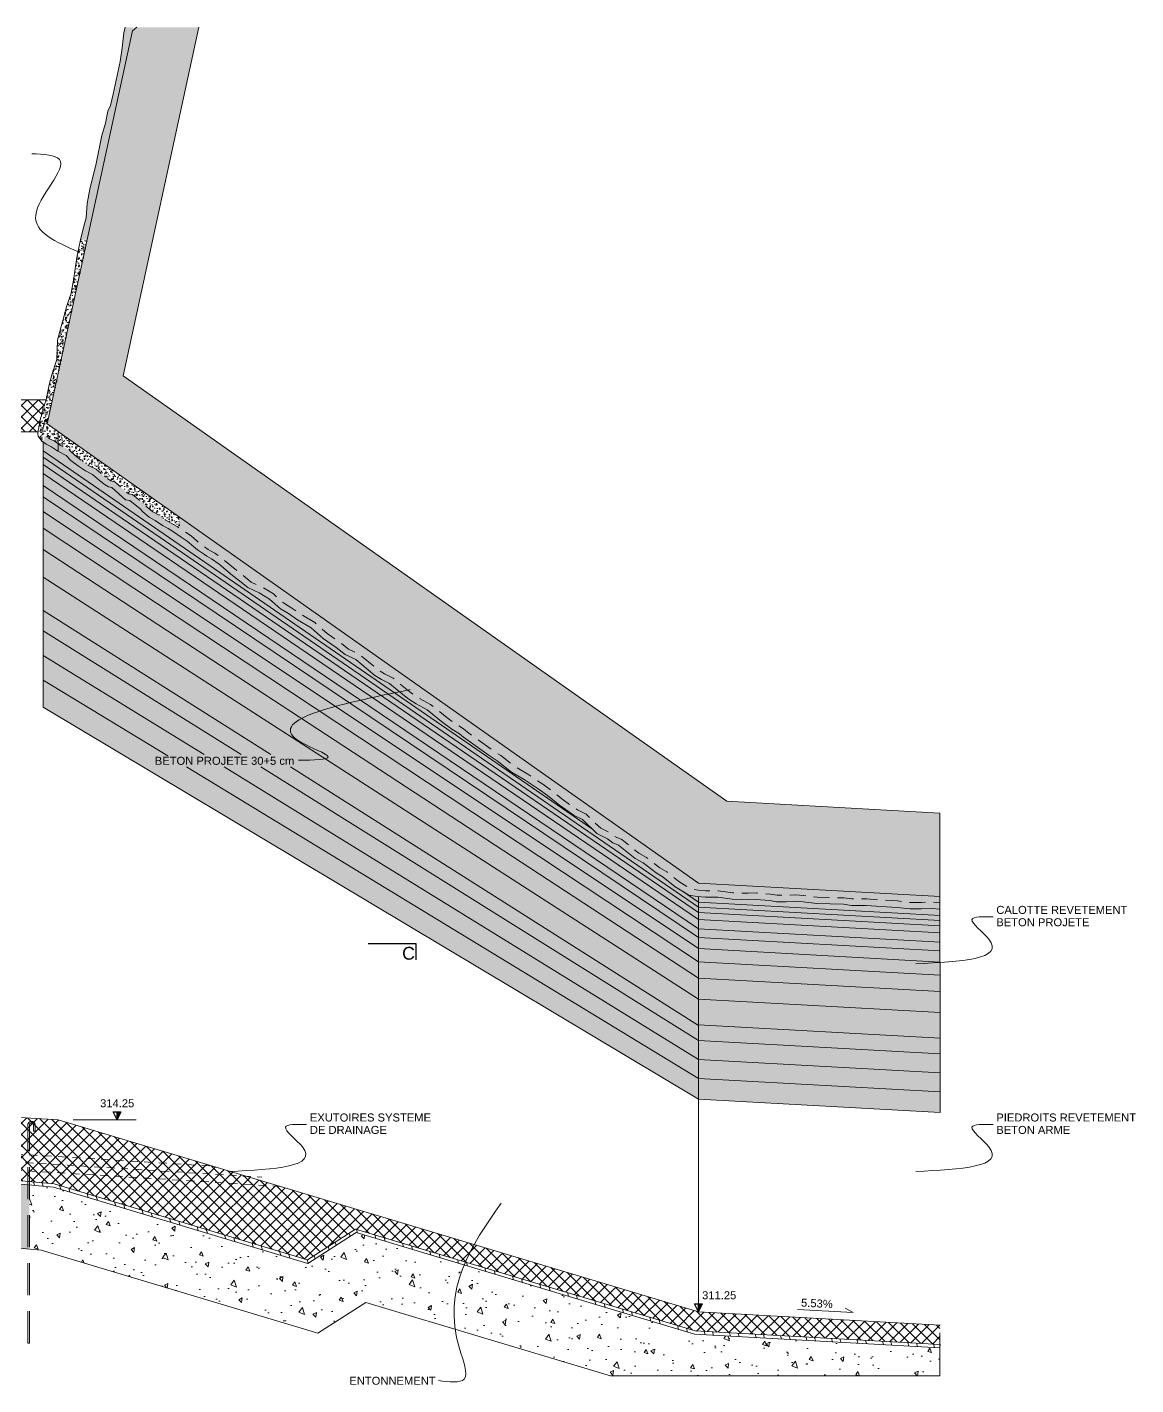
# Model space of a CAD drawing. Header units: millimetres. Extents: x 146.9 to 184.5, y 91.3 to 112.8.
# Drawn here: x 167.15 to 184.46, y 91.6 to 112.8 of the extents above; entities that cross this region are included whole.
import ezdxf
from ezdxf.enums import TextEntityAlignment as Align

# ---------------------------------------------------------------- set-up
doc = ezdxf.new("R2010")
doc.units = ezdxf.units.MM
for name, pattern in [('TRATTEGGIATA', [0.75, 0.5, -0.25]), ('TRATTEGGIATA2', [0.375, 0.25, -0.125]), ('TRATTOPUNTO2', [0.5, 0.25, -0.125, 0, -0.125])]:
    doc.linetypes.add(name, pattern=pattern)
for name, color, linetype in [('Ancoraggi', 3, 'Continuous'), ('coordinate', 2, 'Continuous'), ('LIN010CO', 2, 'Continuous'), ('LIN018CO', 6, 'Continuous'), ('LIN025CO', 7, 'Continuous'), ('LIN035CO', 1, 'Continuous'), ('LIN050CO', 3, 'Continuous'), ('LIN07CO', 4, 'Continuous'), ('TEXT035', 1, 'Continuous'), ('TEXT050', 3, 'Continuous'), ('TRATTEGGI', 2, 'Continuous')]:
    doc.layers.add(name, color=color, linetype=linetype)
doc.layers.add('BORDI TRATTEGGI', color=5, linetype='Continuous', plot=False)
doc.styles.add('ARIAL', font='arial.ttf')
doc.linetypes.add('ROCK', pattern='A,0.25,-0.18,["<",Standard,S=0.18,R=90,X=0,Y=-0.09],0,["-",Standard,S=0.18,R=45,X=-0.111213,Y=-0.238491],0.25', length=0.68)
pattern_1 = [(127.5, (136.34361, 129.699285), (-0.07707295, -0.002519734), [0, -0.0608, 0, -0.068, 0, -0.065]), (97.5, (136.34361, 129.69928), (-0.11288584, 0.07079107), [0, -0.0328, 0, -0.0548, 0, -0.021]), (57.5, (136.34361, 129.650085), (-0.00022636, 0.124565674), [0, -0.02, 0, -0.072, 0, -0.094]), (47.5, (136.34361, 129.65008), (-0.03510702, 0.12024506), [0, -0.01, 0, -0.0472, 0, -0.054])]
pattern_2 = [(291.5489, (135.3516, 129.6993), (-0.396882, -0.600737), [0.075, -0.825]), (236.5489, (135.3516, 129.6993), (0.727448, -0.236357), [0.06, -0.66]), (342.0003, (135.3185, 129.6492), (0.330565, -0.837094), [0.06374, -0.701142]), (287.7331, (135.52744, 129.604), (-0.653971, -0.85949), [0.1125, -1.2375]), (338.1845, (135.4729, 129.5324), (0.411187, -1.285856), [0.09561, -1.051713]), (232.7331, (135.5274, 129.604), (0.411188, -1.285856), [0.09, -0.99]), (262.5489, (135.43584, 129.5399), (-0.638364, -0.333004), [0.075, -0.825]), (207.5489, (135.43584, 129.5399), (0.521652, -0.559396), [0.06, -0.66]), (313.0003, (135.38265, 129.51215), (-0.116712, -0.8924), [0.06374, -0.701142]), (279.0489, (135.3516, 129.69928), (0.2868953, -0.1692846), [0, -0.652, 0, -0.67, 0, -0.6625]), (249.0489, (135.3516, 129.6993), (0.2214478, -0.419198), [0, -0.382, 0, -0.637, 0, -0.2525]), (209.0489, (135.45784, 129.89535), (-0.2741482, -0.4586043), [0, -0.25, 0, -0.78, 0, -1.035]), (199.0489, (135.5055, 129.98327), (-0.18982, -0.5604422), [0, -0.325, 0, -0.518, 0, -0.735])]

# ---------------------------------------------------------------- blocks, each defined once
blk = doc.blocks.new('LIVELLI1')
at = {"layer": 'LIN018CO'}
blk.add_solid([(0, 0.25), (0, 0), (0.125, 0.25)], dxfattribs=at)
at = {"layer": 'LIN035CO'}
for p, q in [((-0.125, 0.25), (0.125, 0.25)), ((0, 0), (-0.125, 0.25)), ((0, 0), (0, 0.25)), ((0, 0), (0.125, 0.25))]:
    blk.add_line(p, q, dxfattribs=at)
at = {"layer": 'TEXT035', "style": 'ARIAL'}
blk.add_attdef('VALORE', text='', height=0.25, dxfattribs=at).set_placement((0, 0.395), align=Align.CENTER)
blk = doc.blocks.new('SEZ7')
at = {"layer": 'LIN07CO'}
for p, q in [((1.5, 0), (0, 0)), ((1.5, -0.5), (1.5, 0))]:
    blk.add_line(p, q, dxfattribs=at)
at = {"layer": 'TEXT050', "style": 'ARIAL'}
blk.add_attdef('NOME_SEZIONE', text='', height=0.4, dxfattribs=at).set_placement((1.265, -0.294), align=Align.MIDDLE)

msp = doc.modelspace()

# ---------------------------------------------------------------- hatches: boundary and pattern name
at = {"layer": 'LIN010CO', "lineweight": 0, "ltscale": 0.5}
h = msp.add_hatch(dxfattribs=at)
h.set_pattern_fill('ANSI37', color=256, angle=69.8819, style=0)
h.set_pattern_definition([(135, (134.70786, 89.84937), (-0.08838835, -0.08838835), []), (225, (134.70786, 89.84937), (0.08838835, -0.08838835), [])])
edge = h.paths.add_edge_path()
edge.add_ellipse((152.015, 101.484), major_axis=(-0.758, 0), ratio=0.92388, start_angle=224.4153, end_angle=270)
edge.add_line((152.015, 102.184), (152.015, 99.971))
edge.add_line((152.015, 99.971), (152.123, 100.051))
edge.add_line((152.123, 100.051), (152.123, 101.484))
edge.add_line((152.123, 101.484), (152.556, 101.774))
edge.add_line((152.556, 101.774), (152.556, 101.974))
edge = h.paths.add_edge_path()
edge.add_ellipse((152.015, 101.484), major_axis=(-0.758, 0), ratio=0.92388, start_angle=270, end_angle=274.3656)
edge.add_ellipse((152.015, 101.484), major_axis=(-0.758, 0), ratio=0.92388, start_angle=274.3656, end_angle=282.0112)
edge.add_ellipse((152.015, 101.484), major_axis=(-0.758, 0), ratio=0.92388, start_angle=282.0112, end_angle=289.8821)
edge.add_ellipse((152.015, 101.484), major_axis=(-0.758, 0), ratio=0.92388, start_angle=289.8821, end_angle=298.1687)
edge.add_ellipse((152.015, 101.484), major_axis=(-0.758, 0), ratio=0.92388, start_angle=298.1687, end_angle=307.1606)
edge.add_ellipse((152.015, 101.484), major_axis=(-0.758, 0), ratio=0.92388, start_angle=307.1606, end_angle=317.3947)
edge.add_ellipse((152.015, 101.484), major_axis=(-0.758, 0), ratio=0.92388, start_angle=317.3947, end_angle=330.229)
edge.add_ellipse((152.015, 101.484), major_axis=(-0.758, 0), ratio=0.92388, start_angle=330.229, end_angle=360)
edge.add_line((151.257, 101.484), (151.257, 99.411))
edge.add_line((151.257, 99.411), (151.355, 99.484))
edge.add_line((151.355, 99.484), (152.015, 99.971))
edge.add_line((152.015, 99.971), (152.015, 102.184))
h.paths.add_polyline_path([(152.015, 99.971), (151.355, 99.484), (151.257, 99.411), (151.257, 97.484), (151.257, 95.734), (152.015, 95.734)])
h.paths.add_polyline_path([(152.123, 96.734), (152.123, 100.051), (152.015, 99.971), (152.015, 95.734), (152.555, 95.734), (156.655, 95.484), (164.945, 94.974), (165.144, 95.895)])
h.paths.add_polyline_path([(167.398, 95.75), (165.144, 95.895), (164.945, 94.974), (167.398, 94.75)])
h.paths.add_polyline_path([(181.402, 92.526), (177.632, 92.734), (171.524, 94.567), (171.524, 93.547), (172.277, 94.028), (177.58, 92.437), (181.402, 92.225)])
h.paths.add_polyline_path([(171.524, 94.567), (171.398, 94.605), (171.398, 93.585), (171.524, 93.547)])
h.paths.add_polyline_path([(171.398, 94.605), (170.524, 94.867), (170.524, 93.847), (171.398, 93.585)])
h.paths.add_polyline_path([(170.524, 94.867), (170.398, 94.905), (170.398, 93.885), (170.524, 93.847)])
h.paths.add_polyline_path([(170.398, 94.905), (169.524, 95.167), (169.524, 94.147), (170.398, 93.885)])
h.paths.add_polyline_path([(169.524, 95.167), (169.398, 95.205), (169.398, 94.185), (169.524, 94.147)])
h.paths.add_polyline_path([(169.398, 95.205), (168.524, 95.467), (168.524, 94.447), (169.398, 94.185)])
h.paths.add_polyline_path([(168.524, 95.467), (168.398, 95.505), (168.398, 94.485), (168.524, 94.447)])
h.paths.add_polyline_path([(168.398, 95.505), (167.632, 95.734), (167.524, 95.741), (167.524, 94.738), (167.568, 94.734), (168.398, 94.485)])
h.paths.add_polyline_path([(167.524, 95.741), (167.398, 95.75), (167.398, 94.75), (167.524, 94.738)])
at = {"layer": 'LIN018CO', "lineweight": 0}
h = msp.add_hatch(dxfattribs=at)
h.set_pattern_fill('AR-SAND', color=256, scale=0.04, angle=69.8819, style=0)
h.set_pattern_definition([(127.5, (134.18361, 129.699285), (-0.07707295, -0.00251973), [0, -0.0608, 0, -0.068, 0, -0.065]), (97.5, (134.18361, 129.69928), (-0.11288584, 0.07079107), [0, -0.0328, 0, -0.0548, 0, -0.021]), (57.5, (134.18361, 129.650085), (-0.00022636, 0.12456567), [0, -0.02, 0, -0.072, 0, -0.094]), (47.5, (134.18361, 129.65008), (-0.03510702, 0.12024506), [0, -0.01, 0, -0.0472, 0, -0.054])])
h.paths.add_polyline_path([(168.807, 112.804), (168.678, 112.804), (168.658, 112.715), (168.629, 112.483), (168.6, 112.269), (168.49, 111.76), (168.449, 111.58), (168.409, 111.493), (168.368, 111.302), (168.311, 111.111), (168.224, 110.672), (168.125, 110.272), (168.085, 110.052), (168.067, 109.826), (168.033, 109.693), (167.982, 109.484), (168.085, 109.484)])
h = msp.add_hatch(dxfattribs=at)
h.set_pattern_fill('AR-SAND', color=256, scale=0.04, angle=69.8819, style=0)
h.set_pattern_definition([(127.5, (136.34361, 129.699285), (-0.07707295, -0.00251973), [0, -0.0608, 0, -0.068, 0, -0.065]), (97.5, (136.34361, 129.69928), (-0.11288584, 0.07079107), [0, -0.0328, 0, -0.0548, 0, -0.021]), (57.5, (136.34361, 129.650085), (-0.00022636, 0.12456567), [0, -0.02, 0, -0.072, 0, -0.094]), (47.5, (136.34361, 129.65008), (-0.03510702, 0.12024506), [0, -0.01, 0, -0.0472, 0, -0.054])])
h.paths.add_polyline_path([(168.08, 109.463), (167.982, 109.484), (167.953, 109.356), (167.93, 109.237), (167.899, 109.065), (167.873, 108.882), (167.832, 108.647), (167.76, 108.434), (167.708, 108.237), (167.679, 108.127), (167.621, 107.913), (167.609, 107.612), (167.534, 107.375), (167.488, 107.218), (167.441, 106.984), (167.54, 106.97)])
h = msp.add_hatch(dxfattribs=at)
h.set_pattern_fill('AR-SAND', color=256, scale=0.04, angle=69.8819, style=0)
h.set_pattern_definition(pattern_1)
h.paths.add_polyline_path([(167.544, 106.984), (167.441, 106.984), (167.416, 106.908), (167.394, 106.862), (167.39, 106.804), (167.375, 106.786), (167.372, 106.762), (167.372, 106.734), (167.357, 106.697), (167.349, 106.661), (167.346, 106.65), (167.344, 106.611), (167.329, 106.57), (167.329, 106.544), (167.32, 106.502), (167.318, 106.484), (167.39, 106.484), (167.391, 106.513), (167.396, 106.55), (167.409, 106.582), (167.418, 106.652), (167.442, 106.68), (167.476, 106.673)])
h.paths.add_polyline_path([(167.461, 106.605), (167.476, 106.673), (167.442, 106.68), (167.418, 106.652), (167.409, 106.582), (167.396, 106.55), (167.391, 106.513), (167.39, 106.484), (167.461, 106.484)])
h.paths.add_polyline_path([(167.39, 106.484), (167.318, 106.484), (167.312, 106.444), (167.317, 106.415), (167.377, 106.339), (167.4, 106.321), (167.426, 106.439)])
h.paths.add_polyline_path([(167.435, 106.484), (167.39, 106.484), (167.426, 106.439)])
h = msp.add_hatch(dxfattribs=at)
h.set_pattern_fill('AR-SAND', color=256, scale=0.04, angle=69.8819, style=0)
h.set_pattern_definition(pattern_1)
h.paths.add_polyline_path([(167.524, 106.56), (167.461, 106.605), (167.461, 106.484), (167.435, 106.484), (167.426, 106.439), (167.448, 106.41), (167.493, 106.375), (167.524, 106.361)])
h.paths.add_polyline_path([(167.632, 106.484), (167.524, 106.56), (167.524, 106.361), (167.567, 106.343), (167.632, 106.298)])
h.paths.add_polyline_path([(167.632, 106.484), (167.632, 106.298), (167.678, 106.266), (167.814, 106.193), (167.897, 106.113), (168.005, 106.027), (168.107, 105.959), (168.223, 105.901), (168.339, 105.8), (168.398, 105.756), (168.398, 105.944)])
h.paths.add_polyline_path([(168.524, 105.855), (168.398, 105.944), (168.398, 105.756), (168.422, 105.739), (168.455, 105.717), (168.515, 105.703), (168.524, 105.695)])
h.paths.add_polyline_path([(168.524, 105.855), (168.524, 105.695), (168.728, 105.514), (168.793, 105.505), (168.978, 105.351), (169.021, 105.304), (169.108, 105.233), (169.198, 105.185), (169.313, 105.103), (169.398, 105.057), (169.398, 105.239)])
h.paths.add_polyline_path([(169.524, 105.15), (169.398, 105.239), (169.398, 105.057), (169.488, 105.002), (169.524, 104.978)])
h = msp.add_hatch(dxfattribs=at)
h.set_pattern_fill('AR-SAND', color=256, scale=0.2, angle=-3.1709, style=0)
h.set_pattern_definition([(54.44715, (136.3436, 129.6993), (-0.1243813, 0.3649575), [0, -0.304, 0, -0.34, 0, -0.325]), (24.4471, (136.3436, 129.6993), (0.1740594, 0.6430926), [0, -0.164, 0, -0.274, 0, -0.105]), (344.44715, (136.1083, 129.62758), (0.5954516, 0.1826305), [0, -0.1, 0, -0.36, 0, -0.47]), (334.4471, (136.1083, 129.6276), (0.52395, 0.343163), [0, -0.05, 0, -0.236, 0, -0.27])])
h.paths.add_polyline_path([(181.405, 99.025), (181.278, 99.037), (181.115, 99.03), (180.938, 99.03), (180.733, 99.054), (180.487, 99.069), (180.25, 99.085), (180.021, 99.085), (179.896, 99.102), (179.478, 99.114), (179.268, 99.138), (179.139, 99.148), (179.003, 99.143), (178.852, 99.143), (178.745, 99.162), (178.529, 99.179), (178.408, 99.174), (178.3, 99.176), (178.159, 99.181), (177.935, 99.213), (177.739, 99.211), (177.632, 99.22), (177.632, 96.06), (181.405, 95.851)])
h.paths.add_polyline_path([(177.632, 99.22), (177.61, 99.223), (177.482, 99.242), (177.397, 99.297), (177.266, 99.376), (177.079, 99.527), (176.97, 99.591), (176.766, 99.749), (176.644, 99.816), (176.383, 100.027), (176.294, 100.063), (176.211, 100.127), (176.046, 100.206), (175.819, 100.429), (175.692, 100.491), (175.459, 100.652), (175.275, 100.802), (175.143, 100.893), (174.911, 101.051), (174.711, 101.166), (174.486, 101.342), (174.362, 101.424), (173.959, 101.711), (173.901, 101.764), (173.78, 101.836), (173.619, 101.955), (173.392, 102.142), (173.223, 102.232), (173.106, 102.307), (173.014, 102.377), (172.808, 102.551), (172.679, 102.614), (172.579, 102.678), (172.282, 102.924), (172.113, 103.003), (171.972, 103.113), (171.771, 103.255), (171.582, 103.42), (171.37, 103.547), (171.226, 103.643), (171.104, 103.719), (170.932, 103.87), (170.77, 103.968), (170.593, 104.049), (170.442, 104.173), (170.356, 104.24), (170.144, 104.414), (170.027, 104.5), (169.953, 104.538), (169.917, 104.566), (169.807, 104.641), (169.743, 104.691), (169.645, 104.777), (169.554, 104.839), (169.434, 104.918), (169.348, 104.97), (169.26, 105.018), (169.145, 105.099), (169.052, 105.15), (168.952, 105.231), (168.909, 105.279), (168.751, 105.41), (168.684, 105.42), (168.468, 105.612), (168.415, 105.623), (168.365, 105.657), (168.277, 105.722), (168.166, 105.817), (168.056, 105.872), (167.946, 105.947), (167.831, 106.037), (167.755, 106.112), (167.626, 106.181), (167.518, 106.255), (167.441, 106.289), (167.398, 106.322), (167.398, 102.184), (177.632, 96.06)])
h.paths.add_polyline_path([(169.332, 101.247), (171.376, 101.247), (171.376, 101.441), (169.332, 101.441)], flags=24)
h = msp.add_hatch(dxfattribs=at)
h.set_pattern_fill('AR-SAND', color=256, scale=0.04, angle=69.8819, style=0)
h.set_pattern_definition(pattern_1)
h.paths.add_polyline_path([(167.524, 106.361), (167.493, 106.375), (167.448, 106.41), (167.426, 106.439), (167.4, 106.321), (167.441, 106.289), (167.518, 106.255), (167.524, 106.251)])
h.paths.add_polyline_path([(167.632, 106.298), (167.567, 106.343), (167.524, 106.361), (167.524, 106.251), (167.626, 106.181), (167.632, 106.178)])
h.paths.add_polyline_path([(167.814, 106.193), (167.678, 106.266), (167.632, 106.298), (167.632, 106.178), (167.755, 106.112), (167.831, 106.037), (167.946, 105.947), (168.056, 105.872), (168.166, 105.817), (168.277, 105.722), (168.365, 105.657), (168.398, 105.635), (168.398, 105.756), (168.339, 105.8), (168.223, 105.901), (168.107, 105.959), (168.005, 106.027), (167.897, 106.113)])
h.paths.add_polyline_path([(168.524, 105.695), (168.515, 105.703), (168.455, 105.717), (168.422, 105.739), (168.398, 105.756), (168.398, 105.635), (168.415, 105.623), (168.468, 105.612), (168.524, 105.561)])
h.paths.add_polyline_path([(168.524, 105.695), (168.524, 105.561), (168.684, 105.42), (168.751, 105.41), (168.909, 105.279), (168.952, 105.231), (169.052, 105.15), (169.145, 105.099), (169.26, 105.018), (169.348, 104.97), (169.398, 104.94), (169.398, 105.057), (169.398, 105.057), (169.313, 105.103), (169.198, 105.185), (169.108, 105.233), (169.021, 105.304), (168.978, 105.351), (168.793, 105.505), (168.728, 105.514)])
h.paths.add_polyline_path([(169.524, 104.978), (169.488, 105.002), (169.398, 105.057), (169.398, 104.94), (169.434, 104.918), (169.524, 104.858)])
h.paths.add_polyline_path([(169.806, 104.768), (169.706, 104.856), (169.61, 104.922), (169.524, 104.978), (169.524, 104.858), (169.554, 104.839), (169.645, 104.777), (169.743, 104.691), (169.807, 104.641), (169.917, 104.566), (169.953, 104.538), (170.027, 104.5), (170.144, 104.414), (170.356, 104.24), (170.398, 104.207), (170.398, 104.335), (170.205, 104.493), (170.08, 104.585), (170.008, 104.622), (169.976, 104.647), (169.866, 104.722)])
h.paths.add_polyline_path([(170.524, 104.235), (170.505, 104.251), (170.419, 104.318), (170.398, 104.335), (170.398, 104.207), (170.442, 104.173), (170.524, 104.105)])
h.paths.add_polyline_path([(170.817, 104.056), (170.647, 104.134), (170.524, 104.235), (170.524, 104.105), (170.593, 104.049), (170.77, 103.968), (170.932, 103.87), (171.104, 103.719), (171.226, 103.643), (171.37, 103.547), (171.398, 103.53), (171.398, 103.648), (171.281, 103.727), (171.164, 103.8), (170.992, 103.951)])
h.paths.add_polyline_path([(171.524, 103.571), (171.423, 103.632), (171.398, 103.648), (171.398, 103.53), (171.524, 103.455)])
h.paths.add_polyline_path([(171.524, 103.74), (171.398, 103.829), (171.398, 103.648), (171.423, 103.632), (171.524, 103.571)])
h.paths.add_polyline_path([(170.524, 104.445), (170.524, 104.235), (170.647, 104.134), (170.817, 104.056), (170.992, 103.951), (171.164, 103.8), (171.281, 103.727), (171.398, 103.648), (171.398, 103.829)])
h.paths.add_polyline_path([(170.524, 104.445), (170.398, 104.534), (170.398, 104.335), (170.419, 104.318), (170.505, 104.251), (170.524, 104.235)])
h.paths.add_polyline_path([(169.524, 105.15), (169.524, 104.978), (169.61, 104.922), (169.706, 104.856), (169.806, 104.768), (169.866, 104.722), (169.976, 104.647), (170.008, 104.622), (170.08, 104.585), (170.205, 104.493), (170.398, 104.335), (170.398, 104.534)])
h = msp.add_hatch(dxfattribs=at)
h.set_pattern_fill('AR-SAND', color=256, scale=0.04, angle=69.8819, style=0)
h.set_pattern_definition(pattern_1)
h.paths.add_polyline_path([(171.524, 103.74), (171.524, 103.571), (171.641, 103.502), (171.833, 103.334), (172.031, 103.193), (172.165, 103.089), (172.336, 103.009), (172.638, 102.759), (172.728, 102.701), (172.863, 102.636), (173.076, 102.455), (173.163, 102.389), (173.273, 102.319), (173.448, 102.225), (173.681, 102.034), (173.835, 101.919), (173.961, 101.845), (174.022, 101.789), (174.252, 101.625), (174.362, 101.74)])
h = msp.add_hatch(dxfattribs=at)
h.set_pattern_fill('AR-SAND', color=256, scale=0.04, angle=69.8819, style=0)
h.set_pattern_definition(pattern_1)
h.paths.add_polyline_path([(173.273, 102.319), (173.163, 102.389), (173.076, 102.455), (172.863, 102.636), (172.728, 102.701), (172.638, 102.759), (172.336, 103.009), (172.165, 103.089), (172.031, 103.193), (171.833, 103.334), (171.641, 103.502), (171.524, 103.571), (171.524, 103.455), (171.582, 103.42), (171.771, 103.255), (171.972, 103.113), (172.113, 103.003), (172.282, 102.924), (172.579, 102.678), (172.679, 102.614), (172.808, 102.551), (173.014, 102.377), (173.106, 102.307), (173.223, 102.232), (173.392, 102.142), (173.619, 101.955), (173.78, 101.836), (173.901, 101.764), (173.959, 101.711), (174.182, 101.552), (174.252, 101.625), (174.022, 101.789), (173.961, 101.845), (173.835, 101.919), (173.681, 102.034), (173.448, 102.225)])
h = msp.add_hatch(dxfattribs=at)
h.set_pattern_fill('AR-SAND', color=256, scale=0.04, angle=69.8819, style=0)
h.set_pattern_definition(pattern_1)
h.paths.add_polyline_path([(176.104, 100.289), (175.877, 100.511), (175.743, 100.577), (175.519, 100.732), (175.335, 100.882), (175.2, 100.976), (174.964, 101.136), (174.767, 101.249), (174.544, 101.424), (174.418, 101.506), (174.252, 101.625), (174.182, 101.552), (174.362, 101.424), (174.486, 101.342), (174.711, 101.166), (174.911, 101.051), (175.143, 100.893), (175.275, 100.802), (175.459, 100.652), (175.692, 100.491), (175.819, 100.429), (176.046, 100.206), (176.211, 100.127), (176.294, 100.063), (176.383, 100.027), (176.644, 99.816), (176.766, 99.749), (176.97, 99.591), (177.079, 99.527), (177.266, 99.376), (177.357, 99.321), (177.428, 99.395), (177.323, 99.458), (177.137, 99.609), (177.026, 99.674), (176.821, 99.833), (176.7, 99.899), (176.434, 100.114), (176.344, 100.15), (176.263, 100.213)])
h = msp.add_hatch(dxfattribs=at)
h.set_pattern_fill('AR-SAND', color=256, scale=0.04, angle=69.8819, style=0)
h.set_pattern_definition(pattern_1)
h.paths.add_polyline_path([(174.362, 101.74), (174.252, 101.625), (174.418, 101.506), (174.544, 101.424), (174.767, 101.249), (174.964, 101.136), (175.2, 100.976), (175.335, 100.882), (175.519, 100.732), (175.743, 100.577), (175.877, 100.511), (176.104, 100.289), (176.263, 100.213), (176.344, 100.15), (176.434, 100.114), (176.7, 99.899), (176.821, 99.833), (177.026, 99.674), (177.137, 99.609), (177.323, 99.458), (177.428, 99.395), (177.532, 99.505)])
h = msp.add_hatch(dxfattribs=at)
h.set_pattern_fill('AR-SAND', color=256, scale=0.04, angle=69.8819, style=0)
h.set_pattern_definition(pattern_1)
h.paths.add_polyline_path([(177.632, 99.434), (177.532, 99.505), (177.428, 99.395), (177.45, 99.382), (177.514, 99.34), (177.634, 99.321), (177.743, 99.311), (177.941, 99.313), (178.168, 99.281), (178.303, 99.276), (178.407, 99.274), (178.531, 99.279), (178.757, 99.261), (178.861, 99.243), (179.001, 99.243), (179.141, 99.248), (179.277, 99.238), (179.485, 99.214), (179.904, 99.202), (180.027, 99.185), (180.253, 99.185), (180.493, 99.168), (180.741, 99.154), (180.944, 99.13), (181.113, 99.13), (181.28, 99.138), (181.402, 99.125), (181.402, 99.225)])
h = msp.add_hatch(dxfattribs=at)
h.set_pattern_fill('AR-SAND', color=256, scale=0.04, angle=69.8819, style=0)
h.set_pattern_definition(pattern_1)
h.paths.add_polyline_path([(179.904, 99.202), (179.485, 99.214), (179.277, 99.238), (179.141, 99.248), (179.001, 99.243), (178.861, 99.243), (178.757, 99.261), (178.531, 99.279), (178.407, 99.274), (178.303, 99.276), (178.168, 99.281), (177.941, 99.313), (177.743, 99.311), (177.634, 99.321), (177.514, 99.34), (177.45, 99.382), (177.428, 99.395), (177.357, 99.321), (177.397, 99.297), (177.482, 99.242), (177.61, 99.223), (177.739, 99.211), (177.935, 99.213), (178.159, 99.181), (178.3, 99.176), (178.408, 99.174), (178.529, 99.179), (178.745, 99.162), (178.852, 99.143), (179.003, 99.143), (179.139, 99.148), (179.268, 99.138), (179.478, 99.114), (179.896, 99.102), (180.021, 99.085), (180.25, 99.085), (180.487, 99.069), (180.733, 99.054), (180.938, 99.03), (181.115, 99.03), (181.278, 99.037), (181.402, 99.025), (181.402, 99.125), (181.28, 99.138), (181.113, 99.13), (180.944, 99.13), (180.741, 99.154), (180.493, 99.168), (180.253, 99.185), (180.027, 99.185)])
at = {"layer": 'TRATTEGGI', "lineweight": 0}
h = msp.add_hatch(dxfattribs=at)
h.set_pattern_fill('AR-CONC', color=256, scale=0.1, angle=221.4308, style=0)
h.set_pattern_definition([(291.5489, (136.3436, 129.6993), (-0.396882, -0.600737), [0.075, -0.825]), (236.5489, (136.3436, 129.6993), (0.727448, -0.236357), [0.06, -0.66]), (342.0003, (136.3105, 129.6492), (0.330565, -0.837094), [0.06374, -0.701142]), (287.7331, (136.51945, 129.604), (-0.653971, -0.85949), [0.1125, -1.2375]), (338.1845, (136.465, 129.5324), (0.411187, -1.285856), [0.09561, -1.051713]), (232.7331, (136.5195, 129.604), (0.411188, -1.285856), [0.09, -0.99]), (262.5489, (136.42785, 129.5399), (-0.638364, -0.333004), [0.075, -0.825]), (207.5489, (136.42785, 129.5399), (0.521652, -0.559396), [0.06, -0.66]), (313.0003, (136.37465, 129.51215), (-0.116712, -0.8924), [0.06374, -0.701142]), (279.0489, (136.3436, 129.69928), (0.2868953, -0.1692846), [0, -0.652, 0, -0.67, 0, -0.6625]), (249.0489, (136.3436, 129.6993), (0.2214478, -0.419198), [0, -0.382, 0, -0.637, 0, -0.2525]), (209.0489, (136.44985, 129.89535), (-0.2741482, -0.4586043), [0, -0.25, 0, -0.78, 0, -1.035]), (199.0489, (136.4975, 129.98327), (-0.18982, -0.5604422), [0, -0.325, 0, -0.518, 0, -0.735])])
h.paths.add_polyline_path([(169.826, 112.804), (168.858, 112.804), (168.791, 112.748), (167.461, 106.605), (177.632, 99.434), (181.403, 99.225), (181.402, 100.527), (178.076, 100.711), (168.648, 107.359)])
h = msp.add_hatch(dxfattribs=at)
h.set_pattern_fill('ANSI37', color=256, angle=69.8819, style=0)
h.set_pattern_definition([(135, (134.70786, 129.69928), (-0.08838835, -0.08838835), []), (225, (134.70786, 129.69928), (0.08838835, -0.08838835), [])])
h.paths.add_polyline_path([(167.372, 106.734), (167.372, 106.762), (167.375, 106.786), (167.39, 106.804), (167.394, 106.862), (167.416, 106.908), (167.441, 106.984), (165.593, 106.984), (165.593, 107.484), (165.052, 107.484), (165.052, 106.484), (167.318, 106.484), (167.32, 106.502), (167.329, 106.544), (167.329, 106.57), (167.344, 106.611), (167.346, 106.65), (167.349, 106.661), (167.357, 106.697)])
h = msp.add_hatch(dxfattribs=at)
h.set_pattern_fill('AR-CONC', color=256, scale=0.1, angle=221.4308, style=0)
h.set_pattern_definition(pattern_2)
h.paths.add_polyline_path([(148.651, 96.484), (147.617, 96.484), (146.866, 95.888), (146.866, 94.612), (147.966, 95.484), (148.651, 95.484)])
h.paths.add_polyline_path([(149.377, 96.484), (148.677, 96.484), (148.677, 95.484), (149.377, 95.484)])
h.paths.add_polyline_path([(151.257, 97.484), (149.717, 97.484), (149.617, 96.484), (149.403, 96.484), (149.403, 95.484), (150.257, 95.484), (150.257, 94.684), (151.677, 94.684), (151.677, 95.684), (151.257, 95.684), (151.257, 95.734)])
h.paths.add_polyline_path([(149.842, 95.734), (149.78, 95.859), (149.905, 95.859)], flags=16)
h.paths.add_polyline_path([(151.703, 95.684), (151.703, 94.684), (152.523, 94.684), (152.97, 94.657), (152.97, 95.659), (152.553, 95.684)])
h.paths.add_polyline_path([(167.155, 94.722), (166.37, 94.794), (166.37, 93.79), (167.155, 93.718)])
h.paths.add_polyline_path([(166.37, 94.794), (166.304, 94.8), (166.304, 93.796), (166.37, 93.79)])
h.paths.add_polyline_path([(166.304, 94.8), (166.237, 94.806), (166.237, 93.802), (166.304, 93.796)])
h.paths.add_polyline_path([(166.237, 94.806), (164.97, 94.922), (164.97, 93.918), (166.237, 93.802)])
h.paths.add_polyline_path([(164.97, 94.922), (164.944, 94.924), (164.944, 93.92), (164.97, 93.918)])
h.paths.add_polyline_path([(164.944, 94.924), (164.941, 94.925), (164.092, 94.977), (164.092, 93.975), (164.865, 93.927), (164.944, 93.92)])
h.paths.add_polyline_path([(167.181, 94.72), (167.155, 94.722), (167.155, 93.718), (167.181, 93.715)])
h.paths.add_polyline_path([(164.092, 94.977), (162.759, 95.059), (162.759, 94.057), (164.092, 93.975)])
h.paths.add_polyline_path([(162.759, 95.059), (162.733, 95.06), (162.733, 94.059), (162.759, 94.057)])
h.paths.add_polyline_path([(162.733, 95.06), (161.881, 95.113), (161.881, 94.111), (162.733, 94.059)])
h.paths.add_polyline_path([(161.881, 95.113), (160.548, 95.195), (160.548, 94.193), (161.881, 94.111)])
h.paths.add_polyline_path([(160.548, 95.195), (160.522, 95.196), (160.522, 94.195), (160.548, 94.193)])
h.paths.add_polyline_path([(160.522, 95.196), (159.67, 95.249), (159.67, 94.247), (160.522, 94.195)])
h.paths.add_polyline_path([(159.67, 95.249), (158.336, 95.331), (158.336, 94.329), (159.67, 94.247)])
h.paths.add_polyline_path([(158.336, 95.331), (158.31, 95.333), (158.31, 94.331), (158.336, 94.329)])
h.paths.add_polyline_path([(158.31, 95.333), (157.459, 95.385), (157.459, 94.383), (158.31, 94.331)])
edge = h.paths.add_edge_path()
edge.add_line((157.459, 95.385), (157.052, 95.41))
edge.add_spline(control_points=[(157.052, 95.41), (156.914, 95.089), (156.778, 94.768), (156.678, 94.431)], knot_values=[2.790503, 2.790503, 2.790503, 2.790503, 3.879595, 3.879595, 3.879595, 3.879595], degree=3, periodic=0)
edge.add_line((156.678, 94.431), (157.459, 94.383))
edge.add_line((157.459, 94.383), (157.459, 95.385))
edge = h.paths.add_edge_path()
edge.add_spline(control_points=[(156.678, 94.431), (156.778, 94.768), (156.914, 95.089), (157.052, 95.41)], knot_values=[2.790503, 2.790503, 2.790503, 2.790503, 3.879595, 3.879595, 3.879595, 3.879595], degree=3, periodic=0)
edge.add_line((157.052, 95.41), (156.652, 95.435))
edge.add_line((156.652, 95.435), (156.125, 95.467))
edge.add_line((156.125, 95.467), (156.125, 94.465))
edge.add_line((156.125, 94.465), (156.59, 94.436))
edge.add_line((156.59, 94.436), (156.678, 94.431))
h.paths.add_polyline_path([(156.125, 95.467), (156.099, 95.468), (156.099, 94.466), (156.125, 94.465)])
h.paths.add_polyline_path([(156.099, 95.468), (155.248, 95.52), (155.248, 94.518), (156.099, 94.466)])
h.paths.add_polyline_path([(155.248, 95.52), (153.914, 95.601), (153.914, 94.6), (155.248, 94.518)])
h.paths.add_polyline_path([(153.888, 95.603), (153.103, 95.651), (153.103, 94.649), (153.888, 94.601)])
h.paths.add_polyline_path([(153.914, 95.601), (153.888, 95.603), (153.888, 94.601), (153.914, 94.6)])
h.paths.add_polyline_path([(153.037, 95.655), (152.97, 95.659), (152.97, 94.657), (153.037, 94.653)])
h.paths.add_polyline_path([(153.103, 95.651), (153.037, 95.655), (153.037, 94.653), (153.103, 94.649)])
h.paths.add_polyline_path([(151.703, 95.684), (151.677, 95.684), (151.677, 94.684), (151.703, 94.684)])
h.paths.add_polyline_path([(149.403, 96.484), (149.377, 96.484), (149.377, 95.484), (149.403, 95.484)], flags=16)
h.paths.add_polyline_path([(148.677, 96.484), (148.651, 96.484), (148.651, 95.484), (148.677, 95.484)])
h.paths.add_polyline_path([(149.543, 95.898), (150.141, 95.898), (150.141, 96.09), (149.543, 96.09)], flags=24)
h = msp.add_hatch(dxfattribs=at)
h.set_pattern_fill('ANSI32', color=256, angle=-138.5692, style=0)
h.set_pattern_definition([(286.5489, (141.16385, 134.26595), (0.3594663, 0.1068127), []), (286.5489, (141.07963, 134.11052), (0.3594663, 0.1068127), [])])
h.paths.add_polyline_path([(181.402, 92.175), (177.571, 92.387), (172.285, 93.973), (171.532, 93.493), (167.558, 94.685), (164.941, 94.925), (156.652, 95.435), (152.553, 95.684), (151.257, 95.684), (151.257, 95.734), (152.555, 95.734), (156.655, 95.484), (164.945, 94.974), (167.568, 94.734), (171.524, 93.547), (172.277, 94.028), (177.58, 92.437), (181.405, 92.225)])
h = msp.add_hatch(dxfattribs=at)
h.set_pattern_fill('AR-CONC', color=256, scale=0.1, angle=221.4308, style=0)
h.set_pattern_definition(pattern_2)
edge = h.paths.add_edge_path()
edge.add_line((167.558, 94.685), (167.181, 94.72))
edge.add_line((167.181, 94.72), (167.181, 93.715))
edge.add_line((167.181, 93.715), (167.367, 93.698))
edge.add_line((167.367, 93.698), (171.684, 92.403))
edge.add_line((171.684, 92.403), (172.436, 92.884))
edge.add_line((172.436, 92.884), (173.832, 92.465))
edge.add_spline(control_points=[(173.832, 92.465), (173.779, 92.836), (173.844, 93.164), (173.97, 93.468)], knot_values=[1.144466, 1.144466, 1.144466, 1.144466, 2.134739, 2.134739, 2.134739, 2.134739], degree=3, periodic=0)
edge.add_line((173.97, 93.468), (172.285, 93.973))
edge.add_line((172.285, 93.973), (171.532, 93.493))
edge.add_line((171.532, 93.493), (167.558, 94.685))
edge = h.paths.add_edge_path()
edge.add_spline(control_points=[(173.97, 93.468), (173.844, 93.164), (173.779, 92.836), (173.832, 92.465)], knot_values=[1.144466, 1.144466, 1.144466, 1.144466, 2.134739, 2.134739, 2.134739, 2.134739], degree=3, periodic=0)
edge.add_line((173.832, 92.465), (176.259, 91.737))
edge.add_line((176.259, 91.737), (181.402, 91.737))
edge.add_line((181.402, 91.737), (181.402, 92.175))
edge.add_line((181.402, 92.175), (177.571, 92.387))
edge.add_line((177.571, 92.387), (173.97, 93.468))

# ---------------------------------------------------------------- linework, layer by layer
at = {"layer": 'Ancoraggi', "linetype": 'TRATTEGGIATA', "lineweight": 0}
for p, q in [((167.155, 92.247), (167.155, 95.652)), ((167.181, 92.247), (167.181, 95.652)), ((167.247, 95.652), (167.247, 95.556)), ((167.273, 95.556), (167.247, 95.556)), ((167.273, 95.652), (167.273, 95.556))]:
    msp.add_line(p, q, dxfattribs=at)
at = {"layer": 'Ancoraggi', "lineweight": 0}
msp.add_line((167.155, 92.247), (167.181, 92.247), dxfattribs=at)
at = {"layer": 'Ancoraggi', "linetype": 'TRATTEGGIATA', "lineweight": 0}
for radius in [0.059, 0.033]:
    msp.add_arc((167.214, 95.652), radius, 0, 180, dxfattribs=at)
at = {"layer": 'BORDI TRATTEGGI', "lineweight": 0}
msp.add_line((181.402, 91.737), (181.402, 92.408), dxfattribs=at)
at = {"layer": 'BORDI TRATTEGGI', "lineweight": 0, "flags": 128}
for points in [[(181.405, 95.851), (181.402, 100.527), (178.076, 100.711), (168.648, 107.359), (169.826, 112.804)], [(146.866, 94.612), (147.966, 95.484), (150.257, 95.484), (150.257, 94.684), (152.523, 94.684), (156.59, 94.436), (164.865, 93.927), (167.367, 93.698), (171.684, 92.403), (172.436, 92.884), (176.259, 91.737), (181.402, 91.737)]]:
    msp.add_lwpolyline(points, dxfattribs=at)
msp.add_lwpolyline([(181.402, 92.175), (177.571, 92.387), (172.285, 93.973), (171.532, 93.493), (167.558, 94.685), (164.941, 94.925), (156.652, 95.435), (152.553, 95.684), (151.257, 95.684), (151.257, 95.734), (151.257, 95.734), (152.555, 95.734), (156.655, 95.484), (164.945, 94.974), (167.568, 94.734), (171.524, 93.547), (172.277, 94.028), (177.58, 92.437), (181.405, 92.225)], close=True, dxfattribs=at)
at = {"layer": 'LIN010CO', "lineweight": 0}
for p, q in [((167.398, 106.184), (175.974, 100.276)), ((167.398, 106.086), (177.632, 99.059)), ((167.398, 105.973), (177.632, 98.972)), ((167.398, 105.834), (177.632, 98.865)), ((167.398, 105.645), (177.632, 98.72)), ((167.398, 105.469), (177.632, 98.585)), ((167.398, 105.24), (177.632, 98.409)), ((167.398, 104.976), (177.632, 98.205)), ((167.398, 104.644), (177.632, 97.95)), ((167.398, 104.214), (177.632, 97.62)), ((167.398, 103.694), (170.954, 101.441)), ((170.487, 101.441), (167.398, 103.372)), ((169.909, 101.441), (167.398, 102.989)), ((169.344, 101.422), (167.398, 102.605)), ((177.632, 96.383), (169.633, 101.247)), ((177.632, 96.678), (170.223, 101.247)), ((177.632, 96.973), (170.797, 101.247)), ((171.26, 101.247), (177.632, 97.209)), ((177.382, 99.306), (177.632, 99.134)), ((181.405, 98.925), (177.632, 99.134)), ((181.405, 98.85), (177.632, 99.059)), ((181.405, 98.763), (177.632, 98.972)), ((181.405, 98.656), (177.632, 98.865)), ((181.405, 98.511), (177.632, 98.72)), ((181.405, 98.376), (177.632, 98.585)), ((181.405, 98.2), (177.632, 98.409)), ((181.405, 97.996), (177.632, 98.205)), ((181.405, 97.741), (177.632, 97.95)), ((181.405, 97.411), (177.632, 97.62)), ((181.405, 97.011), (177.632, 97.22)), ((177.632, 96.973), (181.405, 96.764)), ((177.632, 96.678), (181.405, 96.469)), ((177.632, 96.383), (181.405, 96.174))]:
    msp.add_line(p, q, dxfattribs=at)
at = {"layer": 'LIN010CO', "linetype": 'TRATTOPUNTO2', "lineweight": 0, "ltscale": 0.5, "flags": 128}
msp.add_lwpolyline([(152.698, 95.951), (156.668, 95.709), (170.813, 94.839)], dxfattribs=at)
at = {"layer": 'LIN010CO', "linetype": 'TRATTEGGIATA2', "lineweight": 0, "ltscale": 0.5, "flags": 128}
for points in [[(152.807, 96.07), (156.676, 95.834), (170.042, 95.012)], [(152.791, 95.82), (156.661, 95.584), (171.092, 94.696)]]:
    msp.add_lwpolyline(points, dxfattribs=at)
at = {"layer": 'LIN018CO', "lineweight": 0}
for p, q in [((167.632, 106.178), (167.632, 106.484)), ((167.865, 95.734), (168.848, 95.734)), ((180.049, 92.723), (179.179, 92.771)), ((179.923, 92.792), (180.049, 92.723))]:
    msp.add_line(p, q, dxfattribs=at)
for points in [[(167.22, 110.827), (167.65, 110.737), (167.28, 109.866), (167.941, 109.297)], [(171.385, 101.352), (171.846, 101.405), (171.42, 101.636), (173.126, 102.456)], [(182.232, 98.904), (181.903, 98.865), (182.166, 98.558), (181.026, 98.172)], [(171.511, 95.66), (171.182, 95.621), (171.445, 95.314), (170.305, 94.929)], [(182.232, 95.66), (181.903, 95.621), (182.166, 95.314), (181.026, 94.929)], [(173.571, 91.661), (173.972, 91.686), (173.898, 92.163), (174.551, 94.433)]]:
    msp.add_spline(points, degree=3, dxfattribs=at)
at = {"layer": 'LIN025CO', "lineweight": 0}
for p, q in [((167.398, 102.184), (177.632, 96.06)), ((177.632, 92.734), (177.632, 99.22)), ((181.405, 95.851), (177.632, 96.06))]:
    msp.add_line(p, q, dxfattribs=at)
at = {"layer": 'LIN025CO', "lineweight": 0, "flags": 128}
msp.add_lwpolyline([(167.398, 106.314), (167.398, 102.184)], dxfattribs=at)
at = {"layer": 'LIN035CO', "linetype": 'TRATTEGGIATA2', "lineweight": 0, "flags": 128}
msp.add_lwpolyline([(167.476, 106.673), (167.442, 106.68), (167.418, 106.652), (167.409, 106.582), (167.396, 106.55), (167.391, 106.513), (167.39, 106.484), (167.448, 106.41), (167.493, 106.375), (167.567, 106.343), (167.678, 106.266), (167.814, 106.193), (167.897, 106.113), (168.005, 106.027), (168.107, 105.959), (168.223, 105.901), (168.339, 105.8), (168.422, 105.739), (168.455, 105.717), (168.515, 105.703), (168.728, 105.514), (168.793, 105.505), (168.978, 105.351), (169.021, 105.304), (169.108, 105.233), (169.198, 105.185), (169.313, 105.103), (169.398, 105.057), (169.488, 105.002), (169.61, 104.922), (169.706, 104.856), (169.806, 104.768), (169.866, 104.722), (169.976, 104.647), (170.008, 104.622), (170.08, 104.585), (170.205, 104.493), (170.419, 104.318), (170.505, 104.251), (170.647, 104.134), (170.817, 104.056), (170.992, 103.951), (171.164, 103.8), (171.281, 103.727), (171.423, 103.632), (171.641, 103.502), (171.833, 103.334), (172.031, 103.193), (172.165, 103.089), (172.336, 103.009), (172.638, 102.759), (172.728, 102.701), (172.863, 102.636), (173.076, 102.455), (173.163, 102.389), (173.273, 102.319), (173.448, 102.225), (173.681, 102.034), (173.835, 101.919), (173.961, 101.845), (174.022, 101.789), (174.418, 101.506), (174.544, 101.424), (174.767, 101.249), (174.964, 101.136), (175.2, 100.976), (175.335, 100.882), (175.519, 100.732), (175.743, 100.577), (175.877, 100.511), (176.104, 100.289), (176.263, 100.213), (176.344, 100.15), (176.434, 100.114), (176.7, 99.899), (176.821, 99.833), (177.026, 99.674), (177.137, 99.609), (177.323, 99.458), (177.45, 99.382), (177.514, 99.34), (177.634, 99.321), (177.743, 99.311), (177.941, 99.313), (178.168, 99.281), (178.303, 99.276), (178.407, 99.274), (178.531, 99.279), (178.757, 99.261), (178.861, 99.243), (179.001, 99.243), (179.141, 99.248), (179.277, 99.238), (179.485, 99.214), (179.904, 99.202), (180.027, 99.185), (180.253, 99.185), (180.493, 99.168), (180.741, 99.154), (180.944, 99.13), (181.113, 99.13), (181.28, 99.138), (181.405, 99.125)], dxfattribs=at)
at = {"layer": 'LIN035CO', "lineweight": 0, "flags": 128}
msp.add_lwpolyline([(151.257, 95.734), (151.257, 95.734), (152.555, 95.734), (156.655, 95.484), (164.945, 94.974), (167.568, 94.734), (171.524, 93.547), (172.277, 94.028), (177.58, 92.437), (181.405, 92.225)], dxfattribs=at)
at = {"layer": 'LIN050CO', "linetype": 'ROCK', "lineweight": 0}
msp.add_line((167.461, 106.605), (168.791, 112.748), dxfattribs=at)
at = {"layer": 'LIN050CO', "lineweight": 0}
for p, q in [((168.791, 112.748), (168.858, 112.804)), ((167.441, 106.984), (165.593, 106.984)), ((167.318, 106.484), (165.052, 106.484)), ((167.632, 95.734), (152.123, 96.734)), ((167.632, 95.734), (177.632, 92.734)), ((181.405, 92.525), (177.632, 92.734))]:
    msp.add_line(p, q, dxfattribs=at)
at = {"layer": 'LIN050CO', "lineweight": 0, "flags": 128}
for points in [[(167.982, 109.484), (168.033, 109.693), (168.067, 109.826), (168.085, 110.052), (168.125, 110.272), (168.224, 110.672), (168.311, 111.111), (168.368, 111.302), (168.409, 111.493), (168.449, 111.58), (168.49, 111.76), (168.6, 112.269), (168.629, 112.483), (168.658, 112.715), (168.678, 112.804)], [(167.982, 109.484), (167.982, 109.484), (167.953, 109.356), (167.93, 109.237), (167.899, 109.065), (167.873, 108.882), (167.832, 108.647), (167.76, 108.434), (167.708, 108.237), (167.679, 108.127), (167.621, 107.913), (167.609, 107.612), (167.534, 107.375), (167.488, 107.218), (167.441, 106.984), (167.416, 106.908), (167.394, 106.862), (167.39, 106.804), (167.375, 106.786), (167.372, 106.762), (167.372, 106.734), (167.357, 106.697), (167.349, 106.661), (167.346, 106.65), (167.344, 106.611), (167.329, 106.57), (167.329, 106.544), (167.32, 106.502), (167.312, 106.444), (167.317, 106.415), (167.377, 106.339), (167.441, 106.289), (167.518, 106.255), (167.626, 106.181), (167.755, 106.112), (167.831, 106.037), (167.946, 105.947), (168.056, 105.872), (168.166, 105.817), (168.277, 105.722), (168.365, 105.657), (168.415, 105.623), (168.468, 105.612), (168.684, 105.42), (168.751, 105.41), (168.909, 105.279), (168.952, 105.231), (169.052, 105.15), (169.145, 105.099), (169.26, 105.018), (169.348, 104.97), (169.434, 104.918), (169.554, 104.839), (169.645, 104.777), (169.743, 104.691), (169.807, 104.641), (169.917, 104.566), (169.953, 104.538), (170.027, 104.5), (170.144, 104.414), (170.356, 104.24), (170.442, 104.173), (170.593, 104.049), (170.77, 103.968), (170.932, 103.87), (171.104, 103.719), (171.226, 103.643), (171.37, 103.547), (171.582, 103.42), (171.771, 103.255), (171.972, 103.113), (172.113, 103.003), (172.282, 102.924), (172.579, 102.678), (172.679, 102.614), (172.808, 102.551), (173.014, 102.377), (173.106, 102.307), (173.223, 102.232), (173.392, 102.142), (173.619, 101.955), (173.78, 101.836), (173.901, 101.764), (173.959, 101.711), (174.362, 101.424), (174.486, 101.342), (174.711, 101.166), (174.911, 101.051), (175.143, 100.893), (175.275, 100.802), (175.459, 100.652), (175.692, 100.491), (175.819, 100.429), (176.046, 100.206), (176.211, 100.127), (176.294, 100.063), (176.383, 100.027), (176.644, 99.816), (176.766, 99.749), (176.97, 99.591), (177.079, 99.527), (177.266, 99.376), (177.397, 99.297), (177.482, 99.242), (177.61, 99.223), (177.739, 99.211), (177.935, 99.213), (178.159, 99.181), (178.3, 99.176), (178.408, 99.174), (178.529, 99.179), (178.745, 99.162), (178.852, 99.143), (179.003, 99.143), (179.139, 99.148), (179.268, 99.138), (179.478, 99.114), (179.896, 99.102), (180.021, 99.085), (180.25, 99.085), (180.487, 99.069), (180.733, 99.054), (180.938, 99.03), (181.115, 99.03), (181.278, 99.037), (181.405, 99.025)]]:
    msp.add_lwpolyline(points, dxfattribs=at)
at = {"layer": 'LIN050CO', "linetype": 'ROCK', "lineweight": 0, "flags": 128}
for points in [[(181.405, 99.225), (177.632, 99.434), (167.461, 106.605)], [(151.257, 97.484), (151.257, 97.484), (151.257, 95.684), (152.553, 95.684), (156.652, 95.435), (164.941, 94.925), (167.558, 94.685), (171.532, 93.493), (172.285, 93.973), (177.571, 92.387), (181.402, 92.175)]]:
    msp.add_lwpolyline(points, dxfattribs=at)

# ---------------------------------------------------------------- block references
at = {"xscale": 0.5, "yscale": 0.5, "zscale": 0.5, "rotation": 359.9999999983325}
msp.add_blockref('LIVELLI1', (168.553, 95.734), dxfattribs=at).add_auto_attribs({'VALORE': '314.25'})
ref = msp.add_blockref('LIVELLI1', (177.632, 92.734), dxfattribs=dict(xscale=0.5, yscale=0.5, zscale=0.5, rotation=359.9999999949974))
ref.add_attrib('VALORE', '311.25', dxfattribs={"layer": 'TEXT035', "height": 0.125, "rotation": 360, "style": 'ARIAL'}).set_placement((177.955, 92.932), align=Align.CENTER)
at = {"layer": 'LIN025CO', "xscale": 0.5, "yscale": 0.5, "zscale": 0.5}
msp.add_blockref('SEZ7', (172.471, 98.484), dxfattribs=at).add_auto_attribs({'NOME_SEZIONE': 'C'})

# ---------------------------------------------------------------- texts
at = {"layer": 'coordinate', "color": 1, "style": 'ARIAL'}
msp.add_text('5.53%', height=0.125, rotation=357.0993, dxfattribs=at).set_placement((179.481, 92.868), align=Align.MIDDLE)
at = {"layer": 'TEXT035', "style": 'ARIAL'}
for s, p in [('BETON PROJETE 30+5 cm', (169.14, 101.281)), ('CALOTTE REVETEMENT', (182.283, 98.952)), ('BETON PROJETE', (182.283, 98.759)), ('EXUTOIRES SYSTEME', (171.562, 95.709)), ('PIEDROITS REVETEMENT', (182.283, 95.709)), ('DE DRAINAGE', (171.562, 95.515)), ('BETON ARME', (182.283, 95.515)), ('ENTONNEMENT', (172.178, 91.597))]:
    msp.add_text(s, height=0.125, dxfattribs=at).set_placement(p)

doc.saveas('drawing.dxf')
